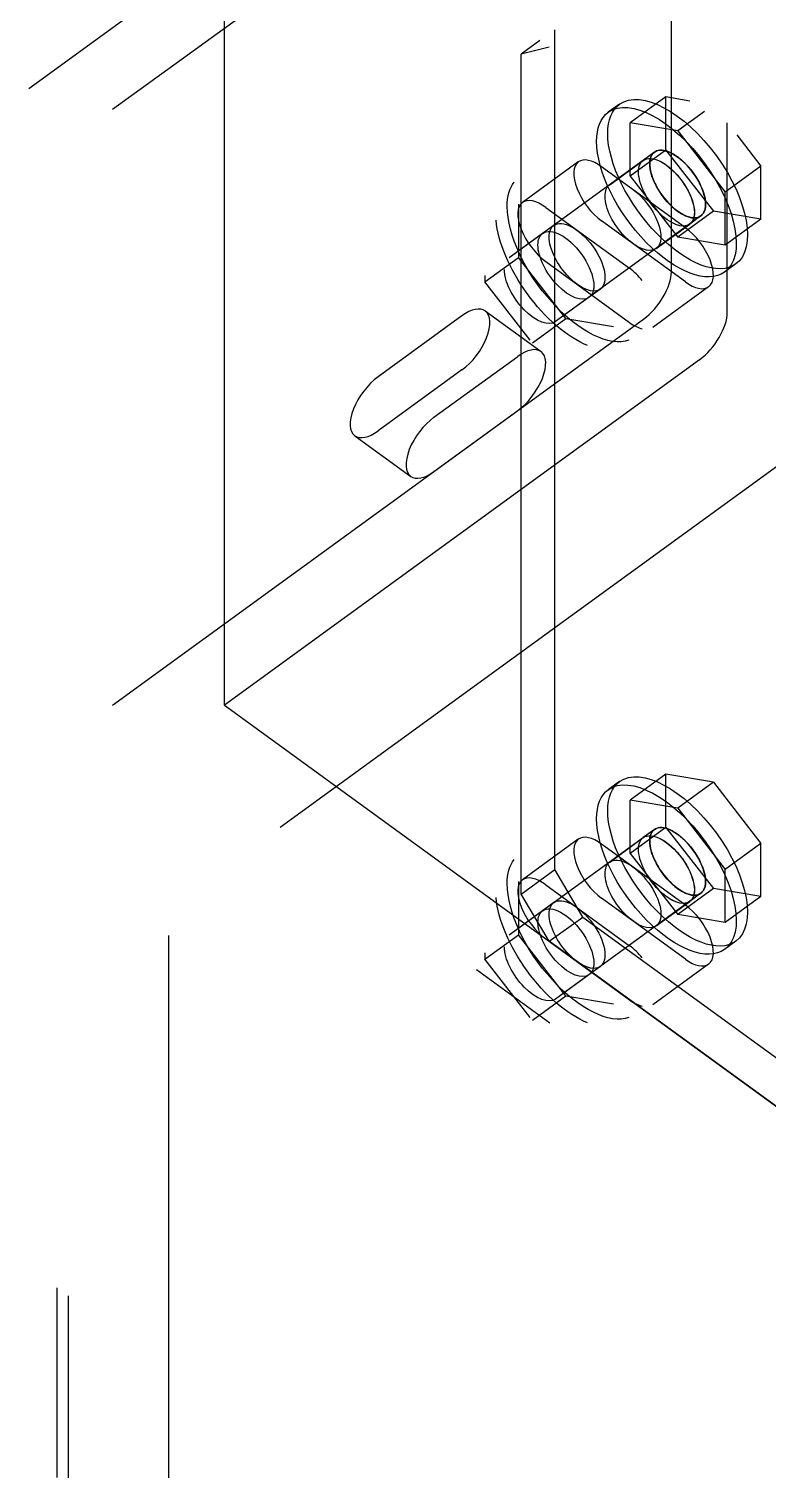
# Model space of a CAD drawing. Extents: x 0 to 478, y 0 to 494.
# Drawn here: x 202.69 to 212.05, y 322.33 to 340.57 of the extents above; entities that cross this region are included whole.
import ezdxf

# ---------------------------------------------------------------- set-up
doc = ezdxf.new("R2010")
doc.units = 0
doc.layers.get('0').update_dxf_attribs({"linetype": 'CONTINUOUS'})

msp = doc.modelspace()

# ---------------------------------------------------------------- linework, layer by layer
at = {"color": 253}
for p, q in [((274.464, 392.035), (202.692, 339.815)), ((210.823, 337.498), (210.823, 348.131)), ((203.752, 339.557), (211.53, 345.216)), ((203.752, 339.557), (211.53, 345.216)), ((205.166, 332.011), (205.166, 343.33)), ((209.346, 329.93), (209.346, 340.563)), ((209.159, 340.425), (208.922, 340.254)), ((209.276, 340.341), (208.922, 340.254)), ((208.922, 329.621), (208.922, 340.254)), ((205.873, 330.467), (218.928, 339.966)), ((210.166, 339.619), (210.024, 339.517)), ((210.753, 339.711), (210.301, 339.382)), ((210.753, 339.039), (210.753, 339.711)), ((211.057, 339.66), (210.753, 339.711)), ((211.241, 339.528), (210.902, 339.281)), ((210.301, 338.709), (210.301, 339.382)), ((210.902, 339.281), (210.301, 339.382)), ((210.902, 339.281), (211.503, 338.508)), ((211.53, 336.984), (211.53, 339.383)), ((211.65, 339.23), (211.955, 338.836)), ((210.753, 339.039), (210.301, 338.709)), ((210.753, 339.039), (211.354, 338.264)), ((210.607, 339.012), (208.769, 337.676)), ((209.645, 338.89), (208.938, 338.375)), ((210.042, 338.601), (210.467, 338.909)), ((210.607, 339.012), (210.467, 338.909)), ((211.001, 338.056), (209.94, 338.828)), ((210.301, 338.709), (210.902, 337.935)), ((211.955, 338.836), (211.503, 338.508)), ((211.955, 338.164), (211.955, 338.836)), ((211.503, 337.834), (211.503, 338.508)), ((208.886, 338.354), (208.886, 337.68)), ((209.233, 338.314), (210.293, 337.542)), ((211.195, 338.205), (209.357, 336.867)), ((211.001, 337.37), (209.94, 338.142)), ((211.354, 338.264), (210.902, 337.935)), ((211.195, 338.205), (211.055, 338.102)), ((211.955, 338.164), (211.354, 338.264)), ((211.955, 338.164), (211.503, 337.834)), ((209.193, 337.983), (208.769, 337.676)), ((209.335, 338.086), (209.193, 337.983)), ((210.631, 337.792), (211.055, 338.1)), ((211.503, 337.834), (210.902, 337.935)), ((208.461, 337.371), (208.886, 337.68)), ((209.487, 336.907), (208.886, 337.68)), ((209.233, 337.628), (210.293, 336.856)), ((211.636, 337.597), (211.496, 337.494)), ((208.461, 337.451), (208.461, 337.371)), ((209.036, 336.633), (208.461, 337.371)), ((209.924, 337.278), (209.781, 337.175)), ((211.294, 337.308), (210.588, 336.794)), ((209.781, 337.175), (209.357, 336.867)), ((203.752, 332.011), (210.47, 336.899)), ((208.172, 336.941), (207.111, 336.17)), ((208.467, 337.002), (209.174, 336.488)), ((209.064, 336.597), (209.487, 336.907)), ((209.487, 336.907), (210.089, 336.805)), ((211.177, 336.385), (205.166, 332.011)), ((207.818, 335.656), (208.879, 336.427)), ((208.172, 336.255), (207.111, 335.484)), ((207.818, 334.97), (208.879, 335.741)), ((206.817, 335.423), (207.524, 334.907)), ((205.166, 332.011), (218.248, 322.493)), ((210.166, 331.045), (210.024, 330.942)), ((210.753, 331.137), (210.301, 330.808)), ((210.753, 330.463), (210.753, 331.137)), ((211.354, 331.036), (210.753, 331.137)), ((211.354, 331.036), (210.902, 330.707)), ((211.354, 331.036), (211.955, 330.262)), ((210.301, 330.134), (210.301, 330.808)), ((210.902, 330.707), (210.301, 330.808)), ((210.902, 330.707), (211.503, 329.933)), ((210.753, 330.463), (210.301, 330.134)), ((210.753, 330.463), (211.354, 329.689)), ((210.607, 330.438), (208.769, 329.1)), ((209.645, 330.314), (208.938, 329.8)), ((210.042, 330.026), (210.467, 330.335)), ((210.607, 330.438), (210.467, 330.335)), ((211.001, 329.481), (209.94, 330.252)), ((210.301, 330.134), (210.902, 329.361)), ((211.955, 330.262), (211.503, 329.933)), ((211.955, 329.588), (211.955, 330.262)), ((208.922, 329.621), (209.346, 329.93)), ((209.7, 329.33), (209.346, 329.93)), ((211.503, 329.26), (211.503, 329.933)), ((208.886, 329.778), (208.886, 329.105)), ((209.233, 329.738), (210.293, 328.967)), ((209.276, 329.022), (208.922, 329.621)), ((211.195, 329.63), (209.357, 328.291)), ((211.001, 328.796), (209.94, 329.567)), ((211.354, 329.689), (210.902, 329.361)), ((211.195, 329.63), (211.055, 329.526)), ((211.955, 329.588), (211.354, 329.689)), ((211.955, 329.588), (211.503, 329.26)), ((209.193, 329.409), (208.769, 329.1)), ((209.335, 329.512), (209.193, 329.409)), ((210.631, 329.218), (211.055, 329.526)), ((211.503, 329.26), (210.902, 329.361)), ((209.276, 329.022), (209.7, 329.33)), ((209.7, 329.33), (213.058, 326.886)), ((204.459, 329.095), (204.459, 185.379)), ((208.461, 328.796), (208.886, 329.105)), ((209.487, 328.331), (208.886, 329.105)), ((209.233, 329.052), (210.293, 328.281)), ((215.742, 324.316), (209.276, 329.022)), ((211.636, 329.023), (211.496, 328.92)), ((208.461, 328.877), (208.461, 328.796)), ((209.285, 327.986), (208.358, 328.661)), ((209.036, 328.057), (208.461, 328.796)), ((209.924, 328.704), (209.781, 328.6)), ((211.294, 328.734), (210.588, 328.22)), ((209.781, 328.6), (209.357, 328.291)), ((209.064, 328.023), (209.487, 328.331)), ((209.487, 328.331), (210.089, 328.231)), ((203.046, 324.637), (203.046, 322.235)), ((203.188, 324.534), (203.188, 184.453))]:
    msp.add_line(p, q, dxfattribs=at)
for points in [[(210.166, 339.619), (210.438, 339.816), (210.986, 339.524), (211.393, 338.966)], [(210.017, 339.251), (210.017, 339.421), (210.07, 339.549), (210.166, 339.619)], [(210.024, 339.517), (210.295, 339.714), (210.844, 339.421), (211.25, 338.862)], [(209.877, 339.149), (209.877, 339.317), (209.927, 339.445), (210.024, 339.517)], [(210.645, 337.975), (210.272, 338.354), (210.017, 338.873), (210.017, 339.251)], [(210.504, 337.871), (210.131, 338.252), (209.877, 338.77), (209.877, 339.149)], [(210.607, 339.012), (210.716, 339.091), (210.935, 338.974), (211.098, 338.752)], [(210.834, 338.995), (210.757, 339.036), (210.687, 339.047), (210.634, 339.028)], [(209.645, 338.89), (209.573, 338.836), (209.567, 338.707), (209.629, 338.55)], [(209.94, 338.828), (209.822, 338.913), (209.711, 338.937), (209.645, 338.89)], [(210.407, 338.763), (210.407, 338.831), (210.428, 338.882), (210.467, 338.909)], [(210.407, 338.763), (210.407, 338.829), (210.428, 338.882), (210.467, 338.909)], [(210.467, 338.909), (210.574, 338.989), (210.794, 338.872), (210.955, 338.649)], [(210.467, 338.909), (210.575, 338.989), (210.794, 338.871), (210.957, 338.647)], [(210.548, 338.865), (210.548, 338.934), (210.568, 338.985), (210.607, 339.012)], [(210.567, 338.963), (210.555, 338.937), (210.548, 338.904), (210.548, 338.865)], [(210.798, 338.354), (210.65, 338.507), (210.548, 338.715), (210.548, 338.865)], [(210.548, 338.865), (210.548, 338.828), (210.555, 338.785), (210.567, 338.741)], [(210.607, 339.012), (210.59, 339), (210.577, 338.983), (210.567, 338.963)], [(210.634, 339.028), (210.625, 339.024), (210.615, 339.018), (210.607, 339.012)], [(210.969, 338.895), (210.924, 338.937), (210.879, 338.971), (210.834, 338.995)], [(211.168, 338.639), (211.117, 338.734), (211.046, 338.825), (210.969, 338.895)], [(211.25, 338.862), (211.657, 338.304), (211.766, 337.691), (211.496, 337.494)], [(211.393, 338.966), (211.798, 338.406), (211.908, 337.794), (211.636, 337.597)], [(210.658, 338.252), (210.509, 338.405), (210.407, 338.612), (210.407, 338.763)], [(210.658, 338.252), (210.509, 338.404), (210.407, 338.612), (210.407, 338.763)], [(210.567, 338.741), (210.582, 338.687), (210.606, 338.632), (210.634, 338.577)], [(211.098, 338.752), (211.26, 338.527), (211.304, 338.282), (211.195, 338.205)], [(208.745, 338.325), (208.745, 338.453), (208.774, 338.558), (208.831, 338.632)], [(209.629, 338.55), (209.689, 338.394), (209.809, 338.237), (209.94, 338.142)], [(209.983, 338.453), (209.983, 338.522), (210.003, 338.573), (210.042, 338.601)], [(210.337, 338.54), (210.467, 338.445), (210.586, 338.288), (210.648, 338.132)], [(210.634, 338.577), (210.687, 338.482), (210.757, 338.391), (210.834, 338.322)], [(210.955, 338.649), (211.118, 338.424), (211.162, 338.18), (211.055, 338.102)], [(210.957, 338.647), (211.12, 338.424), (211.164, 338.18), (211.055, 338.1)], [(211.235, 338.477), (211.221, 338.529), (211.198, 338.584), (211.168, 338.639)], [(209.312, 337.112), (208.97, 337.487), (208.745, 337.971), (208.745, 338.325)], [(208.938, 338.375), (208.867, 338.322), (208.86, 338.191), (208.922, 338.036)], [(209.233, 338.314), (209.115, 338.399), (209.004, 338.423), (208.938, 338.375)], [(210.234, 337.943), (210.085, 338.095), (209.983, 338.303), (209.983, 338.453)], [(211.195, 338.205), (211.109, 338.142), (210.949, 338.202), (210.798, 338.354)], [(210.834, 338.322), (210.879, 338.281), (210.924, 338.247), (210.969, 338.223)], [(211.235, 338.253), (211.262, 338.307), (211.262, 338.386), (211.235, 338.477)], [(208.998, 337.222), (208.773, 337.531), (208.628, 337.873), (208.606, 338.15)], [(209.335, 338.086), (209.442, 338.165), (209.663, 338.048), (209.824, 337.825)], [(210.648, 338.132), (210.71, 337.975), (210.704, 337.844), (210.631, 337.792)], [(211.055, 338.102), (210.968, 338.038), (210.807, 338.099), (210.658, 338.252)], [(211.055, 338.1), (210.968, 338.037), (210.807, 338.099), (210.658, 338.252)], [(210.969, 338.223), (211.046, 338.18), (211.117, 338.169), (211.168, 338.19)], [(211.168, 338.19), (211.177, 338.193), (211.187, 338.198), (211.195, 338.205)], [(211.195, 338.205), (211.212, 338.216), (211.226, 338.233), (211.235, 338.253)], [(208.922, 338.036), (208.982, 337.88), (209.102, 337.723), (209.233, 337.628)], [(209.134, 337.837), (209.134, 337.905), (209.155, 337.955), (209.193, 337.983)], [(209.134, 337.837), (209.134, 337.905), (209.155, 337.955), (209.193, 337.983)], [(209.193, 337.983), (209.302, 338.063), (209.521, 337.946), (209.684, 337.723)], [(209.193, 337.983), (209.302, 338.063), (209.521, 337.946), (209.684, 337.723)], [(209.276, 337.939), (209.276, 338.008), (209.296, 338.059), (209.335, 338.086)], [(209.527, 337.429), (209.378, 337.581), (209.276, 337.789), (209.276, 337.939)], [(210.631, 337.792), (210.543, 337.73), (210.384, 337.79), (210.234, 337.943)], [(211.636, 337.597), (211.421, 337.44), (211.018, 337.593), (210.645, 337.975)], [(211.312, 337.648), (211.25, 337.804), (211.13, 337.961), (211.001, 338.056)], [(209.385, 337.326), (209.236, 337.477), (209.134, 337.686), (209.134, 337.837)], [(209.385, 337.326), (209.236, 337.477), (209.134, 337.686), (209.134, 337.837)], [(209.824, 337.825), (209.987, 337.601), (210.031, 337.356), (209.924, 337.278)], [(211.496, 337.494), (211.279, 337.337), (210.877, 337.491), (210.504, 337.871)], [(209.684, 337.723), (209.846, 337.498), (209.89, 337.254), (209.781, 337.175)], [(209.684, 337.723), (209.846, 337.498), (209.89, 337.254), (209.781, 337.175)], [(211.294, 337.308), (211.368, 337.362), (211.373, 337.491), (211.312, 337.648)], [(208.96, 337.017), (208.811, 337.17), (208.709, 337.377), (208.709, 337.527)], [(209.924, 337.278), (209.837, 337.216), (209.675, 337.276), (209.527, 337.429)], [(210.454, 337.386), (210.404, 337.447), (210.349, 337.501), (210.293, 337.542)], [(210.47, 336.899), (210.665, 337.041), (210.823, 337.309), (210.823, 337.498)], [(209.76, 336.565), (209.502, 336.673), (209.222, 336.915), (208.998, 337.222)], [(209.781, 337.175), (209.695, 337.112), (209.533, 337.173), (209.385, 337.326)], [(209.781, 337.175), (209.695, 337.112), (209.533, 337.173), (209.385, 337.326)], [(211.001, 337.37), (211.118, 337.284), (211.229, 337.261), (211.294, 337.308)], [(208.467, 337.002), (208.401, 337.05), (208.291, 337.028), (208.172, 336.941)], [(210.286, 336.631), (210.041, 336.544), (209.653, 336.736), (209.312, 337.112)], [(208.484, 336.663), (208.545, 336.82), (208.539, 336.951), (208.467, 337.002)], [(209.357, 336.867), (209.27, 336.804), (209.109, 336.864), (208.96, 337.017)], [(210.293, 336.856), (210.349, 336.815), (210.404, 336.787), (210.454, 336.776)], [(211.177, 336.385), (211.373, 336.527), (211.53, 336.795), (211.53, 336.984)], [(208.172, 336.255), (208.303, 336.35), (208.423, 336.507), (208.484, 336.663)], [(209.174, 336.488), (209.108, 336.536), (208.998, 336.513), (208.879, 336.427)], [(209.19, 336.149), (209.252, 336.305), (209.246, 336.436), (209.174, 336.488)], [(207.111, 336.17), (206.981, 336.074), (206.861, 335.917), (206.799, 335.762)], [(208.879, 335.741), (209.01, 335.836), (209.13, 335.993), (209.19, 336.149)], [(206.799, 335.762), (206.739, 335.606), (206.744, 335.475), (206.817, 335.423)], [(207.818, 335.656), (207.688, 335.56), (207.568, 335.403), (207.506, 335.248)], [(206.817, 335.423), (206.882, 335.375), (206.994, 335.398), (207.111, 335.484)], [(207.506, 335.248), (207.446, 335.091), (207.453, 334.961), (207.524, 334.907)], [(207.524, 334.907), (207.59, 334.861), (207.701, 334.882), (207.818, 334.97)], [(210.166, 331.045), (210.438, 331.242), (210.986, 330.948), (211.393, 330.39)], [(210.017, 330.677), (210.017, 330.846), (210.07, 330.974), (210.166, 331.045)], [(210.024, 330.942), (210.295, 331.138), (210.844, 330.845), (211.25, 330.287)], [(209.877, 330.574), (209.877, 330.743), (209.927, 330.871), (210.024, 330.942)], [(210.645, 329.399), (210.272, 329.78), (210.017, 330.299), (210.017, 330.677)], [(210.504, 329.296), (210.131, 329.678), (209.877, 330.196), (209.877, 330.574)], [(210.607, 330.438), (210.716, 330.517), (210.935, 330.4), (211.098, 330.177)], [(210.834, 330.419), (210.757, 330.46), (210.687, 330.473), (210.634, 330.452)], [(209.645, 330.314), (209.573, 330.262), (209.567, 330.131), (209.629, 329.975)], [(209.94, 330.252), (209.822, 330.339), (209.711, 330.363), (209.645, 330.314)], [(210.407, 330.188), (210.407, 330.255), (210.428, 330.306), (210.467, 330.335)], [(210.407, 330.188), (210.407, 330.255), (210.428, 330.306), (210.467, 330.335)], [(210.467, 330.335), (210.574, 330.413), (210.794, 330.296), (210.955, 330.073)], [(210.467, 330.335), (210.575, 330.413), (210.794, 330.296), (210.957, 330.073)], [(210.548, 330.291), (210.548, 330.358), (210.568, 330.41), (210.607, 330.438)], [(210.567, 330.389), (210.555, 330.361), (210.548, 330.328), (210.548, 330.291)], [(210.798, 329.78), (210.65, 329.933), (210.548, 330.139), (210.548, 330.291)], [(210.548, 330.291), (210.548, 330.252), (210.555, 330.211), (210.567, 330.165)], [(210.607, 330.438), (210.59, 330.426), (210.577, 330.41), (210.567, 330.389)], [(210.634, 330.452), (210.625, 330.449), (210.615, 330.444), (210.607, 330.438)], [(210.969, 330.321), (210.924, 330.363), (210.879, 330.396), (210.834, 330.419)], [(211.168, 330.065), (211.117, 330.16), (211.046, 330.25), (210.969, 330.321)], [(211.25, 330.287), (211.657, 329.729), (211.766, 329.117), (211.496, 328.92)], [(211.393, 330.39), (211.798, 329.832), (211.908, 329.22), (211.636, 329.023)], [(210.042, 330.026), (210.151, 330.105), (210.37, 329.988), (210.532, 329.765)], [(210.658, 329.676), (210.509, 329.829), (210.407, 330.037), (210.407, 330.188)], [(210.658, 329.676), (210.509, 329.829), (210.407, 330.036), (210.407, 330.188)], [(210.567, 330.165), (210.582, 330.113), (210.606, 330.058), (210.634, 330.003)], [(211.098, 330.177), (211.26, 329.953), (211.304, 329.708), (211.195, 329.63)], [(208.745, 329.751), (208.745, 329.878), (208.774, 329.982), (208.831, 330.057)], [(209.629, 329.975), (209.689, 329.818), (209.809, 329.663), (209.94, 329.567)], [(209.983, 329.879), (209.983, 329.946), (210.003, 329.998), (210.042, 330.026)], [(210.634, 330.003), (210.687, 329.907), (210.757, 329.817), (210.834, 329.747)], [(210.955, 330.073), (211.118, 329.85), (211.162, 329.605), (211.055, 329.526)], [(210.957, 330.073), (211.12, 329.85), (211.164, 329.605), (211.055, 329.526)], [(211.235, 329.901), (211.221, 329.955), (211.198, 330.01), (211.168, 330.065)], [(209.312, 328.537), (208.97, 328.913), (208.745, 329.395), (208.745, 329.751)], [(208.938, 329.8), (208.867, 329.747), (208.86, 329.617), (208.922, 329.46)], [(209.233, 329.738), (209.115, 329.825), (209.004, 329.847), (208.938, 329.8)], [(210.234, 329.368), (210.085, 329.519), (209.983, 329.727), (209.983, 329.879)], [(210.532, 329.765), (210.695, 329.541), (210.739, 329.296), (210.631, 329.218)], [(211.195, 329.63), (211.109, 329.566), (210.949, 329.628), (210.798, 329.78)], [(210.834, 329.747), (210.879, 329.705), (210.924, 329.672), (210.969, 329.648)], [(211.235, 329.679), (211.262, 329.733), (211.262, 329.811), (211.235, 329.901)], [(208.998, 328.648), (208.773, 328.957), (208.628, 329.297), (208.606, 329.575)], [(209.335, 329.512), (209.442, 329.591), (209.663, 329.474), (209.824, 329.251)], [(211.055, 329.526), (210.968, 329.463), (210.807, 329.525), (210.658, 329.676)], [(211.055, 329.526), (210.968, 329.463), (210.807, 329.523), (210.658, 329.676)], [(210.969, 329.648), (211.046, 329.606), (211.117, 329.594), (211.168, 329.614)], [(211.168, 329.614), (211.177, 329.619), (211.187, 329.622), (211.195, 329.63)], [(211.195, 329.63), (211.212, 329.642), (211.226, 329.658), (211.235, 329.679)], [(208.922, 329.46), (208.982, 329.304), (209.102, 329.147), (209.233, 329.052)], [(209.134, 329.262), (209.134, 329.329), (209.155, 329.38), (209.193, 329.409)], [(209.134, 329.262), (209.134, 329.329), (209.155, 329.38), (209.193, 329.409)], [(209.193, 329.409), (209.302, 329.487), (209.521, 329.37), (209.684, 329.147)], [(209.193, 329.409), (209.302, 329.487), (209.521, 329.37), (209.684, 329.147)], [(209.276, 329.365), (209.276, 329.432), (209.296, 329.484), (209.335, 329.512)], [(209.527, 328.854), (209.378, 329.007), (209.276, 329.213), (209.276, 329.365)], [(210.631, 329.218), (210.543, 329.154), (210.384, 329.215), (210.234, 329.368)], [(211.636, 329.023), (211.421, 328.866), (211.018, 329.019), (210.645, 329.399)], [(211.312, 329.073), (211.25, 329.23), (211.13, 329.387), (211.001, 329.481)], [(209.385, 328.75), (209.236, 328.903), (209.134, 329.11), (209.134, 329.262)], [(209.385, 328.75), (209.236, 328.903), (209.134, 329.11), (209.134, 329.262)], [(209.824, 329.251), (209.987, 329.027), (210.031, 328.782), (209.924, 328.704)], [(211.496, 328.92), (211.279, 328.763), (210.877, 328.916), (210.504, 329.296)], [(209.684, 329.147), (209.846, 328.924), (209.89, 328.679), (209.781, 328.6)], [(209.684, 329.147), (209.846, 328.924), (209.89, 328.679), (209.781, 328.6)], [(211.294, 328.734), (211.368, 328.786), (211.373, 328.917), (211.312, 329.073)], [(208.96, 328.442), (208.811, 328.595), (208.709, 328.801), (208.709, 328.953)], [(209.924, 328.704), (209.837, 328.64), (209.675, 328.701), (209.527, 328.854)], [(210.454, 328.812), (210.404, 328.873), (210.349, 328.925), (210.293, 328.967)], [(209.76, 327.991), (209.502, 328.097), (209.222, 328.34), (208.998, 328.648)], [(209.781, 328.6), (209.695, 328.537), (209.533, 328.599), (209.385, 328.75)], [(209.781, 328.6), (209.695, 328.537), (209.533, 328.599), (209.385, 328.75)], [(211.001, 328.796), (211.118, 328.709), (211.229, 328.687), (211.294, 328.734)], [(210.286, 328.056), (210.041, 327.97), (209.653, 328.162), (209.312, 328.537)], [(209.357, 328.291), (209.27, 328.228), (209.109, 328.29), (208.96, 328.442)], [(210.293, 328.281), (210.349, 328.24), (210.404, 328.213), (210.454, 328.202)]]:
    msp.add_open_spline(points, degree=3, dxfattribs=at)

doc.saveas('drawing.dxf')
